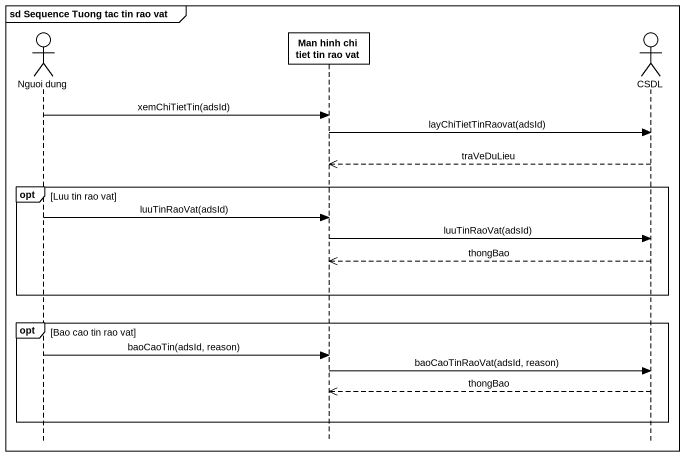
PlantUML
@startuml
mainframe sd Sequence Tuong tac tin rao vat
hide footbox
actor "Nguoi dung" as Nguoi_dung
participant "Man hinh chi tiet tin rao vat" as Man_hinh_chi_tiet_tin_rao
actor CSDL

Nguoi_dung -> Man_hinh_chi_tiet_tin_rao : xemChiTietTin(adsId)
Man_hinh_chi_tiet_tin_rao -> CSDL : layChiTietTinRaovat(adsId)
CSDL -->> Man_hinh_chi_tiet_tin_rao : traVeDuLieu
opt Luu tin rao vat
  Nguoi_dung -> Man_hinh_chi_tiet_tin_rao : luuTinRaoVat(adsId)
  Man_hinh_chi_tiet_tin_rao -> CSDL : luuTinRaoVat(adsId)
  CSDL -->> Man_hinh_chi_tiet_tin_rao : thongBao
end
opt Bao cao tin rao vat
  Nguoi_dung -> Man_hinh_chi_tiet_tin_rao : baoCaoTin(adsId, reason)
  Man_hinh_chi_tiet_tin_rao -> CSDL : baoCaoTinRaoVat(adsId, reason)
  CSDL -->> Man_hinh_chi_tiet_tin_rao : thongBao
end
@enduml
